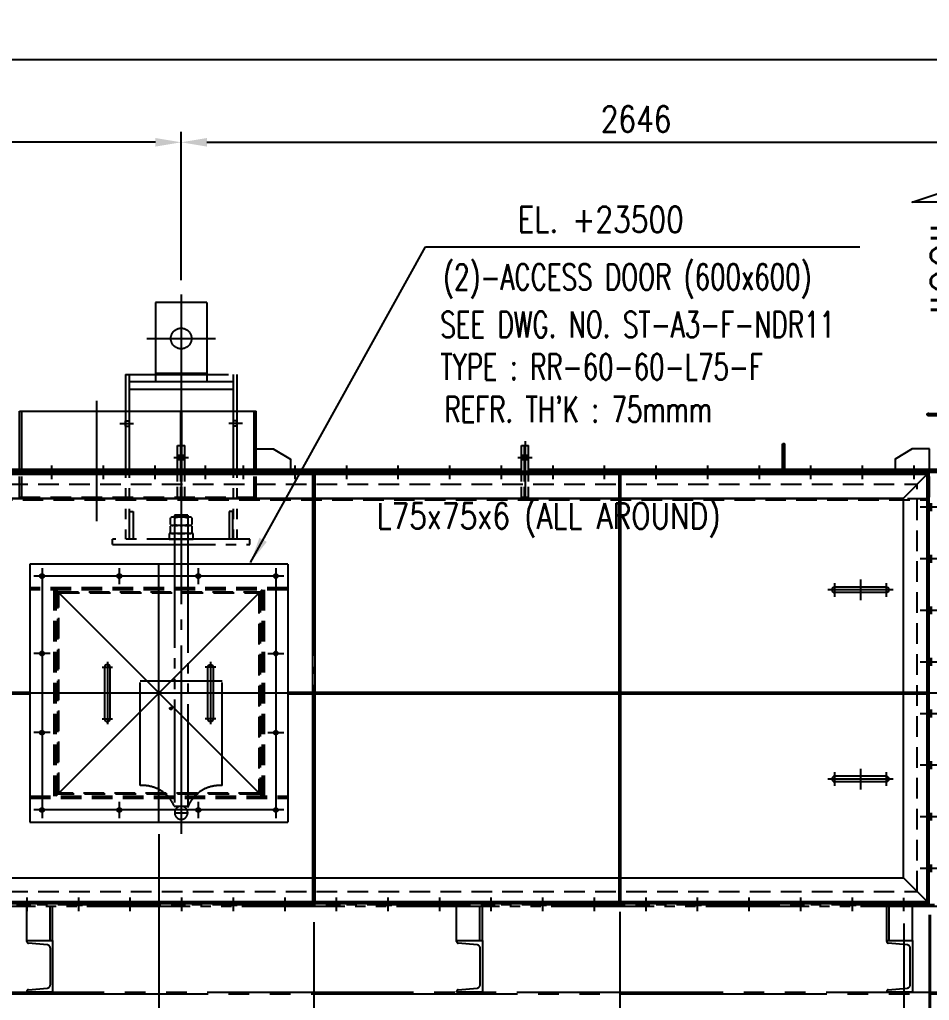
# Model space of a CAD drawing. Header units: millimetres. Extents: x 0 to 232280, y -26939 to 23794.
# Drawn here: x 33190 to 35836, y -11674 to -8822 of the extents above; entities that cross this region are included whole.
import ezdxf

# ---------------------------------------------------------------- set-up
doc = ezdxf.new("R2010")
doc.units = ezdxf.units.MM
doc.header["$LTSCALE"] = 30
for name, pattern in [('CENTER', [50.8, 31.75, -6.35, 6.35, -6.35]), ('JNK-CENTER', [34, 30, -1.5, 1, -1.5]), ('JNK-HIDDEN', [3, 2, -1]), ('JNK-PHANTOM', [15, 10, -1, 1, -1, 1, -1]), ('PHA', [30, 20, -2, 2, -2, 2, -2])]:
    doc.linetypes.add(name, pattern=pattern)
for name, color, linetype in [('CEN-R', 1, 'JNK-CENTER'), ('CON-C', 4, 'Continuous'), ('CON-G', 3, 'Continuous'), ('CON-W', 7, 'Continuous'), ('CON-Y', 2, 'Continuous'), ('Dim-W', 7, 'Continuous'), ('HID-Y', 2, 'JNK-HIDDEN'), ('PAN-W', 6, 'PHA'), ('PHA-M', 6, 'JNK-PHANTOM'), ('RET PL', 2, 'Continuous'), ('STL-OBJT', 7, 'Continuous'), ('TXT-Y', 2, 'Continuous')]:
    doc.layers.add(name, color=color, linetype=linetype)
doc.styles.add('SIMPLEX', font='simplex.shx', dxfattribs={"width": 0.8})
doc.dimstyles.new('DIM30', dxfattribs={"dimscale": 30, "dimtxt": 2.5, "dimasz": 2.5, "dimexe": 1, "dimexo": 1, "dimgap": 1, "dimtad": 1, "dimdec": 0, "dimdsep": 46, "dimtxsty": 'SIMPLEX', "dimcen": 0, "dimclrd": 7, "dimclre": 7, "dimclrt": 2, "dimadec": 1, "dimazin": 2, "dimtfac": 1, "dimtdec": 0, "dimtix": 1, "dimtmove": 2, "dimatfit": 0, "dimfxl": 1, "dimtolj": 1, "dimtzin": 0, "dimarcsym": 0})

# ---------------------------------------------------------------- blocks, each defined once
blk = doc.blocks.new('*D948')
at = {"layer": 'DEFPOINTS', "color": 0, "transparency": 16777216}
for p in [(32035.5, -8938.9), (32035.5, -10060.4), (43537.5, -10070.4)]:
    blk.add_point(p, dxfattribs=at)
at = {"layer": 'Dim-W', "color": 7, "lineweight": -2, "transparency": 16777216}
for p, q in [((32035.5, -10030.4), (32035.5, -8908.9)), ((43537.5, -10040.4), (43537.5, -8908.9)), ((43462.5, -8938.9), (32110.5, -8938.9))]:
    blk.add_line(p, q, dxfattribs=at)
at = {"layer": 'Dim-W', "color": 7, "transparency": 16777216}
for points in [[(32110.5, -8926.4), (32110.5, -8951.4), (32035.5, -8938.9)], [(43462.5, -8926.4), (43462.5, -8951.4), (43537.5, -8938.9)]]:
    blk.add_solid(points, dxfattribs=at)
at = {"layer": 'Dim-W', "color": 2, "transparency": 16777216, "insert": (37786.5, -8871.4), "char_height": 75, "attachment_point": 5, "style": 'SIMPLEX'}
blk.add_mtext('\\A1;11502', dxfattribs=at)
blk = doc.blocks.new('*D949')
at = {"layer": 'DEFPOINTS', "color": 0, "transparency": 16777216}
for p in [(32035.5, -9178.9), (33659.5, -9609.9), (32035.5, -10060.4)]:
    blk.add_point(p, dxfattribs=at)
at = {"layer": 'Dim-W', "color": 7, "lineweight": -2, "transparency": 16777216}
for p, q in [((32035.5, -10030.4), (32035.5, -9148.9)), ((33659.5, -9579.9), (33659.5, -9148.9)), ((33584.5, -9178.9), (32110.5, -9178.9))]:
    blk.add_line(p, q, dxfattribs=at)
at = {"layer": 'Dim-W', "color": 7, "transparency": 16777216}
for points in [[(32110.5, -9166.4), (32110.5, -9191.4), (32035.5, -9178.9)], [(33584.5, -9166.4), (33584.5, -9191.4), (33659.5, -9178.9)]]:
    blk.add_solid(points, dxfattribs=at)
at = {"layer": 'Dim-W', "color": 2, "transparency": 16777216, "insert": (32847.5, -9111.4), "char_height": 75, "attachment_point": 5, "style": 'SIMPLEX'}
blk.add_mtext('\\A1;1624', dxfattribs=at)
blk = doc.blocks.new('A$C22F44257')
at = {"layer": 'CEN-R'}
blk.add_line((0, 14), (0, -17.5), dxfattribs=at)
at = {"layer": 'HID-Y'}
for p, q in [((-9, 0), (-9, -6)), ((9, 0), (9, -6))]:
    blk.add_line(p, q, dxfattribs=at)
blk = doc.blocks.new('A$C1E9C7F7A')
at = {"layer": 'Dim-W'}
blk.add_solid([(-9, 31), (-9, 17), (9, 31), (9, 17)], dxfattribs=at)
at = {"layer": 'STL-OBJT', "rotation": 180}
for p in [(0, 25), (0, 17)]:
    blk.add_blockref('A$C22F44257', p, dxfattribs=at)
blk = doc.blocks.new('A$C114C44F1')
at = {"layer": 'CEN-R'}
for p, q in [((0, 95), (0, -95)), ((-20, 75), (20, 75)), ((-30, 0), (30, 0)), ((-20, -75), (20, -75))]:
    blk.add_line(p, q, dxfattribs=at)
at = {"layer": 'CON-G'}
for p, q in [((-8, 75), (-8, -75)), ((8, 75), (8, -75))]:
    blk.add_line(p, q, dxfattribs=at)
for centre, start, end in [((0, 75), 0, 180), ((0, -75), 180, 0)]:
    blk.add_arc(centre, 8, start, end, dxfattribs=at)
blk = doc.blocks.new('*D910')
at = {"layer": 'DEFPOINTS', "color": 0, "transparency": 16777216}
for p in [(35835, -11395.4), (35838, -11395.4), (35838, -12856.4)]:
    blk.add_point(p, dxfattribs=at)
at = {"layer": 'Dim-W', "color": 7, "lineweight": -2, "transparency": 16777216}
for p, q in [((35835, -11425.4), (35835, -12886.4)), ((35838, -11425.4), (35838, -12886.4)), ((35760, -12856.4), (35685, -12856.4)), ((35835, -12856.4), (35838, -12856.4)), ((35913, -12856.4), (35988, -12856.4))]:
    blk.add_line(p, q, dxfattribs=at)
at = {"layer": 'Dim-W', "color": 7, "transparency": 16777216}
for points in [[(35760, -12843.9), (35760, -12868.9), (35835, -12856.4)], [(35913, -12843.9), (35913, -12868.9), (35838, -12856.4)]]:
    blk.add_solid(points, dxfattribs=at)
at = {"layer": 'Dim-W', "color": 2, "transparency": 16777216, "insert": (35896.9, -12728.6), "char_height": 75, "attachment_point": 5, "style": 'SIMPLEX'}
blk.add_mtext('\\A1;\\P*3', dxfattribs=at)
blk = doc.blocks.new('_DotSmall')
at = {"color": 0, "linetype": 'ByBlock', "const_width": 0.5}
blk.add_lwpolyline([(-0.0625, 0, 1), (0.0625, 0, 1)], format="xyb", close=True, dxfattribs=at)
blk = doc.blocks.new('*D911')
at = {"layer": 'DEFPOINTS', "color": 0, "transparency": 16777216}
for p in [(35838, -11395.4), (35911.5, -11420.9), (35911.5, -12616.4)]:
    blk.add_point(p, dxfattribs=at)
at = {"layer": 'Dim-W', "color": 7, "lineweight": -2, "transparency": 16777216}
for p, q in [((35838, -11425.4), (35838, -12646.4)), ((35911.5, -11450.9), (35911.5, -12331.6)), ((35911.5, -12419.8), (35911.5, -12433.8)), ((35911.5, -12494.1), (35911.5, -12646.4)), ((35838, -12616.4), (35763, -12616.4)), ((35838, -12616.4), (35911.5, -12616.4)), ((35986.5, -12616.4), (36061.5, -12616.4))]:
    blk.add_line(p, q, dxfattribs=at)
at = {"layer": 'Dim-W', "color": 7, "transparency": 16777216}
blk.add_solid([(35986.5, -12603.9), (35986.5, -12628.9), (35911.5, -12616.4)], dxfattribs=at)
at = {"layer": 'Dim-W', "color": 7, "lineweight": -2, "transparency": 16777216, "xscale": 75, "yscale": 75, "zscale": 75}
blk.add_blockref('_DotSmall', (35838, -12616.4), dxfattribs=at)
at = {"layer": 'Dim-W', "color": 2, "transparency": 16777216, "insert": (36018.9, -12490.6), "char_height": 75, "attachment_point": 5, "style": 'SIMPLEX'}
blk.add_mtext('\\A1;\\P73.5', dxfattribs=at)
blk = doc.blocks.new('*D912')
at = {"layer": 'DEFPOINTS', "color": 0, "transparency": 16777216}
for p in [(35835, -11395.4), (35761.5, -11420.9), (35761.5, -12616.4)]:
    blk.add_point(p, dxfattribs=at)
at = {"layer": 'Dim-W', "color": 7, "lineweight": -2, "transparency": 16777216}
for p, q in [((35835, -11425.4), (35835, -12578.9)), ((35761.5, -11450.9), (35761.5, -12331.6)), ((35761.5, -12406), (35761.5, -12433.8)), ((35761.5, -12494.1), (35761.5, -12646.4)), ((35686.5, -12616.4), (35611.5, -12616.4)), ((35875.5, -12616.4), (35910, -12616.4))]:
    blk.add_line(p, q, dxfattribs=at)
at = {"layer": 'Dim-W', "color": 7, "transparency": 16777216}
blk.add_solid([(35686.5, -12603.9), (35686.5, -12628.9), (35761.5, -12616.4)], dxfattribs=at)
at = {"layer": 'Dim-W', "color": 7, "lineweight": -2, "transparency": 16777216, "xscale": 75, "yscale": 75, "zscale": 75, "rotation": 180}
blk.add_blockref('_DotSmall', (35835, -12616.4), dxfattribs=at)
at = {"layer": 'Dim-W', "color": 2, "transparency": 16777216, "insert": (35686.5, -12628.9), "char_height": 75, "attachment_point": 5, "style": 'SIMPLEX'}
blk.add_mtext('\\A1;\\P73.5', dxfattribs=at)
blk = doc.blocks.new('*D913')
at = {"layer": 'DEFPOINTS', "color": 0, "transparency": 16777216}
for p in [(32038.5, -11400.4), (35835, -11395.4), (32038.5, -12856.4)]:
    blk.add_point(p, dxfattribs=at)
at = {"layer": 'Dim-W', "color": 7, "lineweight": -2, "transparency": 16777216}
for p, q in [((32038.5, -11430.4), (32038.5, -12886.4)), ((35835, -11425.4), (35835, -12886.4)), ((35760, -12856.4), (32113.5, -12856.4))]:
    blk.add_line(p, q, dxfattribs=at)
at = {"layer": 'Dim-W', "color": 7, "transparency": 16777216}
for points in [[(32113.5, -12843.9), (32113.5, -12868.9), (32038.5, -12856.4)], [(35760, -12843.9), (35760, -12868.9), (35835, -12856.4)]]:
    blk.add_solid(points, dxfattribs=at)
at = {"layer": 'Dim-W', "color": 2, "transparency": 16777216, "insert": (33978.6, -12787.2), "char_height": 75, "attachment_point": 5, "style": 'SIMPLEX'}
blk.add_mtext('\\A1;3796.5', dxfattribs=at)
blk = doc.blocks.new('*D821')
at = {"layer": 'DEFPOINTS', "color": 0, "transparency": 16777216}
for p in [(36305.5, -9178.9), (33659.5, -9581.3), (36305.5, -9637.9)]:
    blk.add_point(p, dxfattribs=at)
at = {"layer": 'Dim-W', "color": 7, "lineweight": -2, "transparency": 16777216}
for p, q in [((33659.5, -9551.3), (33659.5, -9148.9)), ((36305.5, -9607.9), (36305.5, -9148.9)), ((33734.5, -9178.9), (36230.5, -9178.9))]:
    blk.add_line(p, q, dxfattribs=at)
at = {"layer": 'Dim-W', "color": 7, "transparency": 16777216}
for points in [[(33734.5, -9166.4), (33734.5, -9191.4), (33659.5, -9178.9)], [(36230.5, -9166.4), (36230.5, -9191.4), (36305.5, -9178.9)]]:
    blk.add_solid(points, dxfattribs=at)
at = {"layer": 'Dim-W', "color": 2, "transparency": 16777216, "insert": (34982.5, -9111.4), "char_height": 75, "attachment_point": 5, "style": 'SIMPLEX'}
blk.add_mtext('\\A1;2646', dxfattribs=at)
blk = doc.blocks.new('A$C5131672C')
at = {"layer": 'CEN-R', "ltscale": 0.7}
blk.add_line((55.5, 0), (0, 0), dxfattribs=at)
at = {"layer": 'Dim-W'}
for p, q in [((35.2, 9), (20.2, 9)), ((35.2, -9), (20.2, -9))]:
    blk.add_line(p, q, dxfattribs=at)
blk.add_solid([(20.2, 9), (35.2, 9), (20.2, -9), (35.2, -9)], dxfattribs=at)
blk = doc.blocks.new('A$C2E0A1381')
at = {"layer": 'CEN-R', "ltscale": 0.7}
blk.add_line((27.7, -120), (-27.7, -120), dxfattribs=at)
at = {"layer": 'Dim-W'}
for p, q in [((7.5, -111), (-7.5, -111)), ((7.5, -129), (-7.5, -129))]:
    blk.add_line(p, q, dxfattribs=at)
blk.add_solid([(-7.5, -111), (7.5, -111), (-7.5, -129), (7.5, -129)], dxfattribs=at)
for p in [(-27.7, -270), (-27.7, -420), (-27.7, -570), (-27.7, -720), (-27.7, -870), (-27.7, -1020), (-27.7, -1170)]:
    blk.add_blockref('A$C5131672C', p, dxfattribs=at)
blk = doc.blocks.new('A$C7BB43524')
at = {"color": 1, "linetype": 'CENTER'}
blk.add_line((-100, 700.7), (100, 700.7), dxfattribs=at)
at = {"layer": 'PHA-M'}
for p, q in [((75, 805.7), (-75, 805.7)), ((-75, 805.7), (-75, 575.7)), ((75, 805.7), (75, 575.7)), ((-75, 599.7), (75, 599.7)), ((-162, 595.7), (-162, 117.3)), ((-162, 595.7), (161.9, 595.7)), ((-151.6, 595.7), (-151.6, 117.3)), ((-151.6, 575.7), (151.6, 575.7)), ((-75, 575.7), (75, 575.7)), ((151.6, 595.7), (151.6, 117.3)), ((161.9, 595.7), (161.9, 117.3)), ((-151.6, 553.7), (151.6, 553.7)), ((-162, 461.7, 684.9), (-151.6, 461.7, 684.9)), ((-162, 445.7), (-162, 461.7)), ((161.9, 461.7, 684.9), (151.6, 461.7, 684.9)), ((161.9, 445.7), (161.9, 461.7)), ((-178.1, 453.7, 684.9), (-138.7, 453.7, 684.9)), ((-162, 445.7, 684.9), (-151.6, 445.7, 684.9)), ((178.1, 453.7, 684.9), (138.7, 453.7, 684.9)), ((161.9, 445.7, 684.9), (151.6, 445.7, 684.9)), ((24.9, 181.3), (-24.9, 181.3)), ((19, 187.3), (-19, 187.3)), ((-19, 187.3), (-19, 181.3)), ((-19, 179.1), (-19, 159.6)), ((19, 187.3), (19, 181.3)), ((19, 179.1), (19, 159.6)), ((24.9, 157.3), (-24.9, 157.3)), ((24.9, 157.3), (-24.9, 157.3)), ((-19, 155.1), (-19, 135.6)), ((19, 155.1), (19, 135.6)), ((200, 117.3), (-200, 117.3)), ((-200, 101.3), (-200, 117.3)), ((35, 133.3), (-35, 133.3)), ((-35, 133.3), (-35, 117.3)), ((-35, 117.3), (35, 117.3)), ((24.9, 133.3), (-24.9, 133.3)), ((-19, 133.3), (-19, 101.3)), ((19, 133.3), (19, 101.3)), ((35, 117.3), (35, 133.3)), ((200, 101.3), (200, 117.3)), ((-200, 101.3), (200, 101.3)), ((-19, 101.3), (-19, -678.4)), ((19, 101.3), (19, 87.1)), ((19, 87.1), (19, -678.4)), ((-119, -599.2), (-119, -294.3)), ((-119, -294.3), (119, -294.3)), ((119, -599.2), (119, -294.3)), ((-30, -369.9), (-30, -379.9)), ((-35, -374.9), (-25, -374.9)), ((-20, -659.4), (20, -659.4)), ((-20, -678.4), (20, -678.4))]:
    blk.add_line(p, q, dxfattribs=at)
for points in [[(-150, 117.3), (-150, 197.3), (-140, 197.3), (-140, 117.3)], [(150, 117.3), (150, 197.3), (140, 197.3), (140, 117.3)]]:
    blk.add_lwpolyline(points, dxfattribs=at)
for points in [[(-31, 179.1, -0.372659), (-19, 179.1, -0.117627), (19, 179.1, -0.372659), (31, 179.1), (31, 159.6, -0.372659), (19, 159.6, -0.117627), (-19, 159.6, -0.372659), (-31, 159.6)], [(-31, 155.1, -0.372659), (-19, 155.1, -0.117627), (19, 155.1, -0.372659), (31, 155.1), (31, 135.6, -0.372659), (19, 135.6, -0.117627), (-19, 135.6, -0.372659), (-31, 135.6)]]:
    blk.add_lwpolyline(points, format="xyb", close=True, dxfattribs=at)
for centre, radius in [((0, 700.7), 30), ((-30, -374.9), 3)]:
    blk.add_circle(centre, radius, dxfattribs=at)
for centre, radius, start, end in [((-111.8, -699), 100, 23.3292, 94.1148), ((111.8, -699), 100, 85.8852, 156.6708), ((0, -678.4), 19, 0, 180), ((0, -678.4), 19, 180, 0)]:
    blk.add_arc(centre, radius, start, end, dxfattribs=at)
blk = doc.blocks.new('SECMARK2')
at = {"layer": 'CON-C'}
blk.add_line((0, 0), (-2.717, 0), dxfattribs=at)
blk.add_lwpolyline([(-4.667, 0), (-14.317, 0), (-14.317, 6.51), (-15.933, 1.643), (-13.233, 1.643)], dxfattribs=at)
at = {"layer": 'CON-C', "style": 'SIMPLEX', "width": 0.8}
blk.add_attdef('TAG', (-12.98, 1.18), '', height=3.5, dxfattribs=at)
blk = doc.blocks.new('*D868')
at = {"layer": 'DEFPOINTS', "color": 0, "transparency": 16777216}
for p in [(33594.7, -11160.4), (34044.9, -11416.4), (34044.9, -12064.1)]:
    blk.add_point(p, dxfattribs=at)
at = {"layer": 'Dim-W', "color": 7, "lineweight": -2, "transparency": 16777216}
for p, q in [((33594.7, -11190.4), (33594.7, -12094.1)), ((34044.9, -11446.4), (34044.9, -12094.1)), ((33669.7, -12064.1), (33969.9, -12064.1))]:
    blk.add_line(p, q, dxfattribs=at)
at = {"layer": 'Dim-W', "color": 7, "transparency": 16777216}
for points in [[(33669.7, -12051.6), (33669.7, -12076.6), (33594.7, -12064.1)], [(33969.9, -12051.6), (33969.9, -12076.6), (34044.9, -12064.1)]]:
    blk.add_solid(points, dxfattribs=at)
at = {"layer": 'Dim-W', "color": 2, "transparency": 16777216, "insert": (33819.8, -11996.6), "char_height": 75, "attachment_point": 5, "style": 'SIMPLEX'}
blk.add_mtext('\\A1;450', dxfattribs=at)
blk = doc.blocks.new('A$C7D94799A')
at = {"layer": 'CON-W'}
h = blk.add_hatch(color=256, dxfattribs=at)
h.paths.add_polyline_path([(-1.5, 49), (-10.5, 49), (-10.5, 40), (-1.5, 40)])
h.paths.add_polyline_path([(10.5, 49), (1.5, 49), (1.5, 40), (10.5, 40)])
h.paths.add_polyline_path([(10.5, 40), (1.5, 40), (1.5, 31), (10.5, 31)])
h.paths.add_polyline_path([(-1.5, 40), (-7, 40), (-10.5, 40), (-10.5, 31), (-1.5, 31)])
at = {"layer": 'CEN-R'}
for p, q in [((0, 87.7), (0, -83.3)), ((-21, 40), (21, 40))]:
    blk.add_line(p, q, dxfattribs=at)
at = {"layer": 'CON-G'}
for p, q in [((-10.5, 75), (10.5, 75)), ((-10.5, 0), (-10.5, 75)), ((-1.5, 0), (-1.5, 75)), ((1.5, 0), (1.5, 75)), ((10.5, 0), (10.5, 75)), ((-1.5, -3), (-1.5, 0)), ((1.5, -3), (1.5, 0))]:
    blk.add_line(p, q, dxfattribs=at)
at = {"layer": 'HID-Y', "ltscale": 0.5}
for p, q in [((-10.5, -75), (-10.5, 0)), ((10.5, -75), (10.5, 0)), ((-1.5, -75), (-1.5, -3)), ((1.5, -75), (1.5, -3))]:
    blk.add_line(p, q, dxfattribs=at)
at = {"layer": 'HID-Y'}
blk.add_line((-10.5, -75), (10.5, -75), dxfattribs=at)
blk = doc.blocks.new('*D760')
at = {"layer": 'DEFPOINTS', "color": 0, "transparency": 16777216}
for p in [(34934.9, -11386.4), (35835, -12376.4), (35835, -12376.4)]:
    blk.add_point(p, dxfattribs=at)
at = {"layer": 'Dim-W', "color": 7, "lineweight": -2, "transparency": 16777216}
for p, q in [((34934.9, -11416.4), (34934.9, -12406.4)), ((35009.9, -12376.4), (35760, -12376.4))]:
    blk.add_line(p, q, dxfattribs=at)
at = {"layer": 'Dim-W', "color": 7, "transparency": 16777216}
for points in [[(35009.9, -12363.9), (35009.9, -12388.9), (34934.9, -12376.4)], [(35760, -12363.9), (35760, -12388.9), (35835, -12376.4)]]:
    blk.add_solid(points, dxfattribs=at)
at = {"layer": 'Dim-W', "color": 2, "transparency": 16777216, "insert": (35385, -12308.9), "char_height": 75, "attachment_point": 5, "style": 'SIMPLEX'}
blk.add_mtext('\\A1;900', dxfattribs=at)
blk = doc.blocks.new('*D762')
at = {"layer": 'DEFPOINTS', "color": 0, "transparency": 16777216}
for p in [(34934.9, -11419.4), (34044.9, -12196.3), (34934.9, -12376.4)]:
    blk.add_point(p, dxfattribs=at)
at = {"layer": 'Dim-W', "color": 7, "lineweight": -2, "transparency": 16777216}
for p, q in [((34934.9, -11449.4), (34934.9, -12406.4)), ((34044.9, -12226.3), (34044.9, -12406.4)), ((34119.9, -12376.4), (34859.9, -12376.4))]:
    blk.add_line(p, q, dxfattribs=at)
at = {"layer": 'Dim-W', "color": 7, "transparency": 16777216}
for points in [[(34119.9, -12363.9), (34119.9, -12388.9), (34044.9, -12376.4)], [(34859.9, -12363.9), (34859.9, -12388.9), (34934.9, -12376.4)]]:
    blk.add_solid(points, dxfattribs=at)
at = {"layer": 'Dim-W', "color": 2, "transparency": 16777216, "insert": (34489.9, -12308.9), "char_height": 75, "attachment_point": 5, "style": 'SIMPLEX'}
blk.add_mtext('\\A1;890', dxfattribs=at)
blk = doc.blocks.new('A$C1AD52F16')
at = {"layer": 'CEN-R'}
blk.add_line((0, 77.6), (0, -3.8), dxfattribs=at)
at = {"layer": 'CON-G'}
blk.add_lwpolyline([(-3, 75), (3, 75), (3, 0), (-3, 0)], close=True, dxfattribs=at)
blk = doc.blocks.new('A$C5646093A')
at = {"layer": 'CON-G'}
blk.add_blockref('A$C1AD52F16', (0, 0), dxfattribs=at)
blk = doc.blocks.new('A$C47E11F64')
at = {"layer": 'CEN-R'}
for p, q in [((0, -375), (0, 375)), ((-340, 363.5), (-340, -363.5)), ((-115, 316.5), (-115, 363.5)), ((115, 316.5), (115, 363.5)), ((340, 363.5), (340, -363.5)), ((363.5, 340), (-363.5, 340)), ((300, 300), (-300, -300)), ((-300, 300), (300, -300)), ((-316.5, 115), (-363.5, 115)), ((316.5, 115), (363.5, 115)), ((-150, 90.3), (-150, -90.3)), ((150, 90.3), (150, -90.3)), ((-165.3, 75), (-134.7, 75)), ((165.3, 75), (134.7, 75)), ((375, 0), (-375, 0)), ((-165.3, -75), (-134.7, -75)), ((165.3, -75), (134.7, -75)), ((-316.5, -115), (-363.5, -115)), ((316.5, -115), (363.5, -115)), ((363.5, -340), (-363.5, -340)), ((-115, -363.5), (-115, -316.5)), ((115, -363.5), (115, -316.5))]:
    blk.add_line(p, q, dxfattribs=at)
at = {"layer": 'CON-G'}
for p, q in [((375, 375), (-375, 375)), ((-375, 375), (-375, -375)), ((375, 375), (375, -375)), ((-375, -375), (375, -375))]:
    blk.add_line(p, q, dxfattribs=at)
for points in [[(-158, 75), (-158, -75, 1), (-142, -75), (-142, 75, 1)], [(158, 75), (158, -75, -1), (142, -75), (142, 75, -1)]]:
    blk.add_lwpolyline(points, format="xyb", close=True, dxfattribs=at)
for centre in [(-340, 340), (-115, 340), (115, 340), (340, 340), (-340, 115), (340, 115), (-340, -115), (340, -115), (-340, -340), (-115, -340), (115, -340), (340, -340)]:
    blk.add_circle(centre, 6, dxfattribs=at)
at = {"layer": 'HID-Y'}
for p, q in [((375, 306), (-375, 306)), ((375, 300), (-375, 300)), ((-306, 300), (-306, -300)), ((-300, 300), (-300, -300)), ((300, 300), (300, -300)), ((306, 300), (306, -300)), ((-375, -300), (375, -300)), ((-375, -306), (375, -306))]:
    blk.add_line(p, q, dxfattribs=at)
for points in [[(-294, 294), (294, 294), (294, -294), (-294, -294)], [(-291, 291), (291, 291), (291, -291), (-291, -291)]]:
    blk.add_lwpolyline(points, close=True, dxfattribs=at)

msp = doc.modelspace()

# ---------------------------------------------------------------- hatches: boundary and pattern name
at = {"layer": 'CON-W'}
h = msp.add_hatch(color=256, dxfattribs=at)
h.paths.add_polyline_path([(33657.98, -10086.35), (33648.98, -10086.35), (33648.98, -10095.35), (33657.98, -10095.35)])
h.paths.add_polyline_path([(33669.98, -10086.35), (33660.98, -10086.35), (33660.98, -10095.35), (33669.98, -10095.35)])
h.paths.add_polyline_path([(33669.98, -10095.35), (33660.98, -10095.35), (33660.98, -10104.35), (33669.98, -10104.35)])
h.paths.add_polyline_path([(33657.98, -10095.35), (33652.45, -10095.35), (33648.98, -10095.35), (33648.98, -10104.35), (33657.98, -10104.35)])

# ---------------------------------------------------------------- linework, layer by layer
at = {"layer": 'CEN-R'}
for p, q in [((33659.48, -9621.64), (33659.48, -11189.82)), ((33413.48, -9930.26), (33413.48, -10280.35)), ((36531.43, -9970.35), (35826.29, -9970.35)), ((35832.53, -9965.35), (35832.53, -9975.35)), ((33638.48, -10095.35), (33680.48, -10095.35)), ((44559.46, -10780.37), (31162.43, -10780.37))]:
    msp.add_line(p, q, dxfattribs=at)
at = {"layer": 'CEN-R', "ltscale": 0.7}
for p, q in [((34044.93, -11386.35), (34044.93, -10144.35)), ((34934.93, -11386.35), (34934.93, -10144.35))]:
    msp.add_line(p, q, dxfattribs=at)
at = {"layer": 'CON-G'}
for p, q in [((33189.53, -10130.35), (33189.53, -9960.35)), ((33189.53, -9960.35), (33657.98, -9960.35)), ((33195.53, -10130.35), (33195.53, -9960.35)), ((33657.98, -10135.35), (33657.98, -9960.35)), ((33660.98, -9960.35), (33877.43, -9960.35)), ((33660.98, -10135.35), (33660.98, -9960.35)), ((33871.43, -10130.35), (33871.43, -9960.35)), ((33877.43, -10130.35), (33877.43, -9960.35)), ((35832.53, -9967.35), (36526.43, -9967.35)), ((35832.53, -9973.35), (36526.43, -9973.35)), ((33648.98, -10135.35), (33648.98, -10060.35)), ((33648.98, -10060.35), (33659.48, -10060.35)), ((33659.48, -10060.35), (33669.98, -10060.35)), ((33669.98, -10135.35), (33669.98, -10060.35)), ((32038.48, -10138.35), (39734.98, -10138.35)), ((32044.48, -10144.35), (35828.98, -10144.35)), ((33413.98, -10130.35), (32113.48, -10130.35)), ((32113.48, -10135.35), (33422.98, -10135.35)), ((33295.98, -10135.35), (34659.48, -10135.35)), ((34648.98, -10130.35), (33304.98, -10130.35)), ((34659.48, -10135.35), (38227.58, -10135.35)), ((36294.98, -10130.35), (34669.98, -10130.35)), ((35834.98, -10138.35), (35759.98, -10213.35)), ((35834.98, -10138.35), (35759.98, -10213.35)), ((35828.98, -11386.35), (35828.98, -10144.35)), ((35834.98, -11392.35), (35834.98, -10138.35)), ((32113.48, -10213.35), (35759.98, -10213.35)), ((35759.98, -11317.35), (35759.98, -10213.35)), ((32947.98, -10777.37), (33219.68, -10777.37)), ((33969.68, -10777.37), (34041.93, -10777.37)), ((34047.93, -10777.37), (34931.93, -10777.37)), ((34937.93, -10777.37), (35828.98, -10777.37)), ((33219.68, -10783.37), (32947.98, -10783.37)), ((34041.93, -10783.37), (33969.68, -10783.37)), ((34931.93, -10783.37), (34047.93, -10783.37)), ((35828.98, -10783.37), (34937.93, -10783.37)), ((32113.48, -11317.35), (35759.98, -11317.35)), ((35834.98, -11392.35), (35759.98, -11317.35)), ((32038.48, -11392.35), (35834.98, -11392.35)), ((32044.48, -11386.35), (35828.98, -11386.35))]:
    msp.add_line(p, q, dxfattribs=at)
at = {"layer": 'CON-G', "flags": 128}
for points in [[(33877.43, -10070.35), (33927.43, -10070.35), (33977.43, -10100.35), (33977.43, -10130.35), (33877.43, -10130.35), (33877.43, -10070.35)], [(35835.53, -10070.35), (35785.53, -10070.35), (35735.53, -10100.35), (35735.53, -10130.35), (35835.53, -10130.35), (35835.53, -10070.35)]]:
    msp.add_lwpolyline(points, dxfattribs=at)
at = {"layer": 'CON-G'}
for points in [[(34047.93, -11386.35), (34041.93, -11386.35), (34041.93, -10144.35), (34047.93, -10144.35)], [(34931.93, -11386.35), (34937.93, -11386.35), (34937.93, -10144.35), (34931.93, -10144.35)]]:
    msp.add_lwpolyline(points, close=True, dxfattribs=at)
msp.add_arc((35832.53, -9970.35), 3, 90, 270, dxfattribs=at)
at = {"layer": 'HID-Y'}
for p, q in [((35835.53, -9967.35), (35835.53, -9973.35)), ((33189.53, -10210.35), (33189.53, -10130.35)), ((33195.53, -10210.35), (33195.53, -10130.35)), ((33871.43, -10210.35), (33871.43, -10130.35)), ((33877.43, -10210.35), (33877.43, -10130.35)), ((35835.53, -10210.35), (35835.53, -10130.35)), ((32073.48, -10173.35), (35799.98, -10173.35)), ((35799.98, -11357.35), (35799.98, -10173.35)), ((33189.53, -10210.35), (33877.43, -10210.35)), ((33648.98, -10210.35), (33657.98, -10210.35)), ((33660.98, -10210.35), (33669.98, -10210.35)), ((32073.48, -11357.35), (35799.98, -11357.35))]:
    msp.add_line(p, q, dxfattribs=at)
at = {"layer": 'HID-Y', "ltscale": 0.5}
for p, q in [((33648.98, -10210.35), (33648.98, -10135.35)), ((33657.98, -10210.35), (33657.98, -10135.35)), ((33660.98, -10210.35), (33660.98, -10135.35)), ((33669.98, -10210.35), (33669.98, -10135.35))]:
    msp.add_line(p, q, dxfattribs=at)
at = {"layer": 'HID-Y'}
msp.add_arc((35832.53, -9970.35), 3, 270, 90, dxfattribs=at)
at = {"layer": 'PAN-W'}
for p, q in [((33210.48, -11500.35), (33210.48, -11400.35)), ((33278.48, -11500.35), (33278.48, -11400.35)), ((33285.48, -11500.35), (33285.48, -11400.35)), ((34460.48, -11500.35), (34460.48, -11400.35)), ((34528.48, -11500.35), (34528.48, -11400.35)), ((34535.48, -11500.35), (34535.48, -11400.35)), ((35711.48, -11500.35), (35711.48, -11400.35)), ((35718.48, -11500.35), (35718.48, -11400.35)), ((35786.48, -11500.35), (35786.48, -11400.35)), ((31935.48, -11650.35), (43637.48, -11650.35)), ((43637.48, -11656.35), (31935.48, -11656.35))]:
    msp.add_line(p, q, dxfattribs=at)
for points in [[(33285.48, -11500.35), (33285.48, -11650.35), (33210.48, -11650.35), (33210.48, -11647.93, -0.3888787), (33215.04, -11642.95), (33269.85, -11638.15, 0.3888787), (33278.98, -11628.19), (33278.98, -11522.51, 0.3888787), (33269.85, -11512.55), (33215.04, -11507.75, -0.3888787), (33210.48, -11502.77), (33210.48, -11500.35)], [(34535.48, -11500.35), (34535.48, -11650.35), (34460.48, -11650.35), (34460.48, -11647.93, -0.3888787), (34465.04, -11642.95), (34519.85, -11638.15, 0.3888787), (34528.98, -11628.19), (34528.98, -11522.51, 0.3888787), (34519.85, -11512.55), (34465.04, -11507.75, -0.3888787), (34460.48, -11502.77), (34460.48, -11500.35)], [(35786.48, -11500.35), (35786.48, -11650.35), (35711.48, -11650.35), (35711.48, -11647.93, -0.3888787), (35716.04, -11642.95), (35770.85, -11638.15, 0.3888787), (35779.98, -11628.19), (35779.98, -11522.51, 0.3888787), (35770.85, -11512.55), (35716.04, -11507.75, -0.3888787), (35711.48, -11502.77), (35711.48, -11500.35)]]:
    msp.add_lwpolyline(points, format="xyb", close=True, dxfattribs=at)
at = {"layer": 'PHA-M'}
for p, q in [((31950.48, -11395.35), (43617.48, -11395.35)), ((32035.48, -11400.35), (43537.48, -11400.35))]:
    msp.add_line(p, q, dxfattribs=at)
at = {"layer": 'RET PL', "color": 6, "linetype": 'JNK-HIDDEN'}
for points in [[(35831.98, -10215.35), (32118.48, -10215.35), (32118.48, -10218.35), (35834.98, -10218.35), (35834.98, -10218.35)], [(35831.98, -10215.35), (35831.98, -11392.35)], [(35834.98, -11389.35), (35834.98, -10218.35)], [(35834.98, -11389.35), (32115.48, -11389.35)], [(32118.48, -11392.35), (35831.98, -11392.35)]]:
    msp.add_lwpolyline(points, dxfattribs=at)
at = {"layer": 'STL-OBJT'}
msp.add_line((34370.18, -9483.07), (35633.41, -9483.07), dxfattribs=at)

# ---------------------------------------------------------------- block references
msp.add_blockref('A$C47E11F64', (33594.68, -10780.37))
at = {"layer": 'CON-G', "rotation": 270}
for p in [(35634.98, -10480.37), (35634.98, -11030.37)]:
    msp.add_blockref('A$C114C44F1', p, dxfattribs=at)
at = {"layer": 'Dim-W'}
ref = msp.add_blockref('SECMARK2', (35980.35, -9782.76), dxfattribs=dict(at, xscale=-30, yscale=30, zscale=30, rotation=90))
ref.add_attrib('TAG', '"CC"', (35944.95, -9680.87), dxfattribs={"layer": 'CON-C', "height": 105, "rotation": 90, "style": 'SIMPLEX', "width": 0.8})
for name, p in [('A$C7BB43524', (33659.48, -10450.17)), ('A$C7D94799A', (34659.48, -10135.35)), ('A$C5646093A', (35410.98, -10130.35)), ('A$C1E9C7F7A', (33283.48, -10161.33)), ('A$C1E9C7F7A', (33433.48, -10161.33)), ('A$C1E9C7F7A', (33583.48, -10161.33)), ('A$C1E9C7F7A', (33730.48, -10161.33)), ('A$C1E9C7F7A', (33840.97, -10161.33)), ('A$C1E9C7F7A', (33990.97, -10161.33)), ('A$C1E9C7F7A', (34140.97, -10161.33)), ('A$C1E9C7F7A', (34290.97, -10161.33)), ('A$C1E9C7F7A', (34440.97, -10161.33)), ('A$C1E9C7F7A', (34590.97, -10161.33)), ('A$C1E9C7F7A', (34740.97, -10161.33)), ('A$C1E9C7F7A', (34890.97, -10161.33)), ('A$C1E9C7F7A', (34890.97, -10161.33)), ('A$C1E9C7F7A', (35040.97, -10161.33)), ('A$C1E9C7F7A', (35040.97, -10161.33)), ('A$C1E9C7F7A', (35190.97, -10161.33)), ('A$C1E9C7F7A', (35340.97, -10161.33)), ('A$C1E9C7F7A', (35490.97, -10161.33)), ('A$C1E9C7F7A', (35640.97, -10161.33)), ('A$C1E9C7F7A', (35790.97, -10161.33)), ('A$C2E0A1381', (35836.48, -10120.33)), ('A$C1E9C7F7A', (33211.48, -11417.33)), ('A$C1E9C7F7A', (33361.48, -11417.33)), ('A$C1E9C7F7A', (33511.48, -11417.33)), ('A$C1E9C7F7A', (33661.48, -11417.33)), ('A$C1E9C7F7A', (33811.48, -11417.33)), ('A$C1E9C7F7A', (33961.48, -11417.33)), ('A$C1E9C7F7A', (34111.48, -11417.33)), ('A$C1E9C7F7A', (34261.48, -11417.33)), ('A$C1E9C7F7A', (34411.48, -11417.33)), ('A$C1E9C7F7A', (34561.48, -11417.33)), ('A$C1E9C7F7A', (34711.48, -11417.33)), ('A$C1E9C7F7A', (34861.48, -11417.33)), ('A$C1E9C7F7A', (35011.48, -11417.33)), ('A$C1E9C7F7A', (35161.48, -11417.33)), ('A$C1E9C7F7A', (35311.48, -11417.33)), ('A$C1E9C7F7A', (35461.48, -11417.33)), ('A$C1E9C7F7A', (35611.48, -11417.33)), ('A$C1E9C7F7A', (35761.48, -11417.86))]:
    msp.add_blockref(name, p, dxfattribs=at)

# ---------------------------------------------------------------- texts
at = {"layer": 'CON-Y', "style": 'SIMPLEX'}
for s, width, p in [('EL. +23500', 0.8, (34637.96, -9440.53)), ('(2)-ACCESS DOOR (600x600)', 0.7, (34421.47, -9607.83)), ('SEE DWG. NO. ST-A3-F-NDR11', 0.7, (34413.04, -9746.16)), ('TYPE : RR-60-60-L75-F', 0.7, (34413.04, -9869.22)), ("REFR. TH'K : 75mmm", 0.7, (34424.64, -9992.85))]:
    msp.add_text(s, height=75, dxfattribs=dict(at, width=width)).set_placement(p)
at = {"layer": 'TXT-Y', "color": 2, "style": 'SIMPLEX', "width": 0.8}
msp.add_text('L75x75x6 (ALL AROUND)', height=75, dxfattribs=at).set_placement((34227.62, -10302.92))

# ---------------------------------------------------------------- dimensions: what is measured, and where the dimension line sits
at = {"layer": 'Dim-W'}
for base, p1, picture, middle in [((32035.48, -8938.92), (43537.48, -10070.35), '*D948', (37786.48, -8871.42)), ((32035.48, -9178.92), (33659.48, -9609.85), '*D949', (32847.48, -9111.42))]:
    dim = msp.add_linear_dim(base=base, p1=p1, p2=(32035.48, -10060.35), angle=180, dimstyle='DIM30', dxfattribs=at)
    dim.commit()
    dim.dimension.update_dxf_attribs({"geometry": picture, "text_midpoint": middle})
dim = msp.add_linear_dim(base=(36305.48, -9178.92), p1=(33659.48, -9581.28), p2=(36305.48, -9637.94), dimstyle='DIM30', override={"dimdec": 1}, dxfattribs=at)
dim.commit()
dim.dimension.update_dxf_attribs({"geometry": '*D821', "text_midpoint": (34982.48, -9111.42)})
dim = msp.add_linear_dim(base=(34044.93, -12064.08), p1=(33594.68, -11160.37), p2=(34044.93, -11416.35), dimstyle='DIM30', dxfattribs=at)
dim.commit()
dim.dimension.update_dxf_attribs({"geometry": '*D868', "text_midpoint": (33819.81, -11996.58)})
dim = msp.add_linear_dim(base=(32038.48, -12856.35), p1=(35834.98, -11395.35), p2=(32038.48, -11400.35), angle=180, dimstyle='DIM30', override={"dimdec": 1}, dxfattribs=at)
dim.commit()
dim.dimension.update_dxf_attribs({"geometry": '*D913', "text_midpoint": (33978.62, -12787.16), "dimtype": 160})
for base, p1, p2, picture, middle in [((35834.98041936, -12376.35194431), (34934.93041939, -11386.35194432), (35834.98041936, -12376.35194431), '*D760', (35384.95541937, -12308.85194431)), ((34934.93, -12376.35), (34044.93, -12196.33), (34934.93, -11419.35), '*D762', (34489.93, -12308.85))]:
    dim = msp.add_linear_dim(base=base, p1=p1, p2=p2, angle=180, dimstyle='DIM30', override={"dimdec": 1}, dxfattribs=at)
    dim.commit()
    dim.dimension.update_dxf_attribs({"geometry": picture, "text_midpoint": middle})
dim = msp.add_linear_dim(base=(35761.48, -12616.35), p1=(35834.98, -11395.35), p2=(35761.48, -11420.86), angle=180, text='\\X<>', dimstyle='DIM30', override={"dimdec": 1, "dimblk1": 'DotSmall', "dimsah": 1}, dxfattribs=at)
dim.commit()
dim.dimension.update_dxf_attribs({"geometry": '*D912', "text_midpoint": (35686.48, -12628.85), "dimtype": 160})
dim = msp.add_linear_dim(base=(35837.98, -12856.35), p1=(35834.98, -11395.35), p2=(35837.98, -11395.35), text='\\X*<>', dimstyle='DIM30', dxfattribs=at)
dim.commit()
dim.dimension.update_dxf_attribs({"geometry": '*D910', "text_midpoint": (35896.92, -12728.63), "dimtype": 160})
dim = msp.add_linear_dim(base=(35911.48, -12616.35), p1=(35837.98, -11395.35), p2=(35911.48, -11420.86), text='\\X<>', dimstyle='DIM30', override={"dimdec": 1, "dimblk1": 'DotSmall', "dimsah": 1}, dxfattribs=at)
dim.commit()
dim.dimension.update_dxf_attribs({"geometry": '*D911', "text_midpoint": (36018.9, -12490.58), "dimtype": 160})

# ---------------------------------------------------------------- leaders
at = {"layer": 'CON-W'}
msp.add_leader([(33861.3, -10400.37), (34370.18, -9483.07)], dimstyle='DIM30', override={"dimgap": 1, "dimtad": 0}, dxfattribs=at)

doc.saveas('drawing.dxf')
